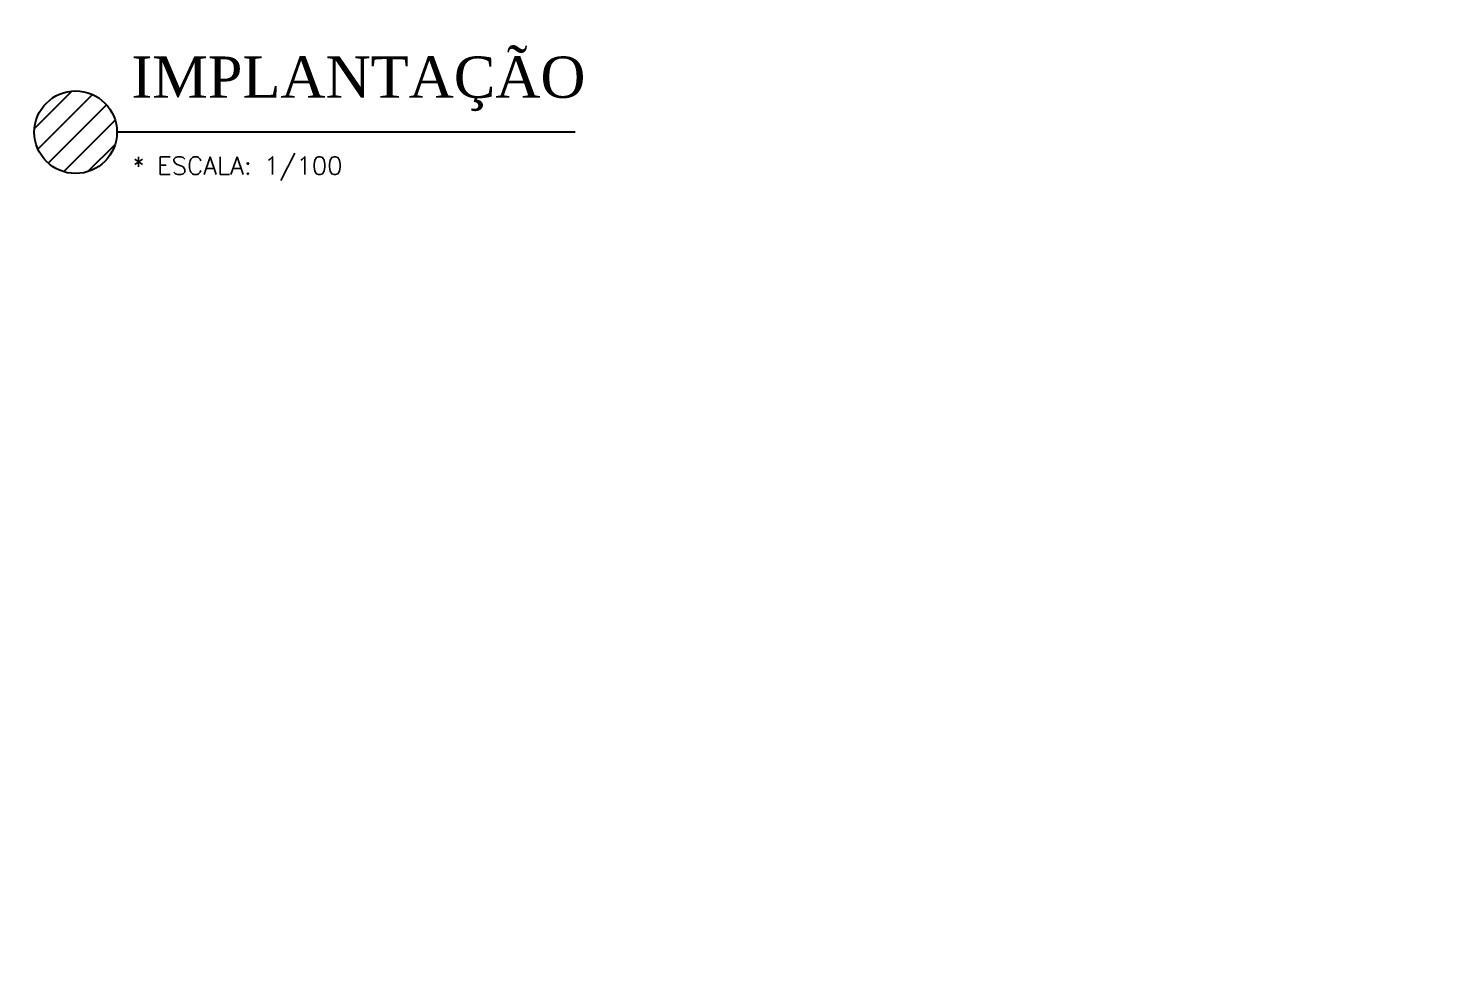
# Model space of a CAD drawing. Header units: metres. Extents: x -1783 to 21505, y -57 to 13660.
# Drawn here: x 15209 to 16796, y 8292 to 9340 of the extents above; entities that cross this region are included whole.
import ezdxf

# ---------------------------------------------------------------- set-up
doc = ezdxf.new("R2010")
doc.units = ezdxf.units.M
doc.header["$MEASUREMENT"] = 0
doc.layers.add('cotas', color=7, linetype='Continuous')
doc.styles.add('R80', font='romans.shx', dxfattribs={"height": 10})

msp = doc.modelspace()

# ---------------------------------------------------------------- hatches: boundary and pattern name
at = {"layer": 'cotas'}
h = msp.add_hatch(color=7, dxfattribs=at)
h.dxf.hatch_style = 1
h.paths.add_polyline_path([(21504.961, 13659.963), (10304.961, 13659.963), (10304.961, 5739.963), (21504.961, 5739.963)])
h.paths.add_polyline_path([(10571.627, 13593.296), (21371.627, 13593.296), (21371.627, 5806.63), (10571.627, 5806.63)], flags=16)
h = msp.add_hatch(dxfattribs=at)
h.set_pattern_fill('LINE', color=0, scale=6, angle=45)
h.set_pattern_definition([(45, (-771975.656, 811192.806), (-13.47038418, 13.47038418), [])])
h.paths.add_polyline_path([(15307.404, 9224.66, 1), (15215.404, 9224.66, 1)])

# ---------------------------------------------------------------- linework, layer by layer
at = {"layer": 'cotas', "color": 0}
msp.add_line((15817.816, 9224.66), (15307.404, 9224.66), dxfattribs=at)
msp.add_circle((15261.404, 9224.66), 46, dxfattribs=at)

# ---------------------------------------------------------------- texts
at = {"layer": 'cotas', "color": 0, "style": 'R80'}
msp.add_text('* ESCALA: 1/100', height=20, dxfattribs=at).set_placement((15324.679, 9177.423))
at = {"layer": 'cotas', "color": 0, "insert": (15323.63, 9309.042), "char_height": 46, "attachment_point": 1}
msp.add_mtext_dynamic_manual_height_columns('{\\fTimes New Roman|b0|i0|c0|p18;IMPLANTAÇÃO}', width=1340.9998, gutter_width=249.833, heights=[1.217], dxfattribs=at)

doc.saveas('drawing.dxf')
